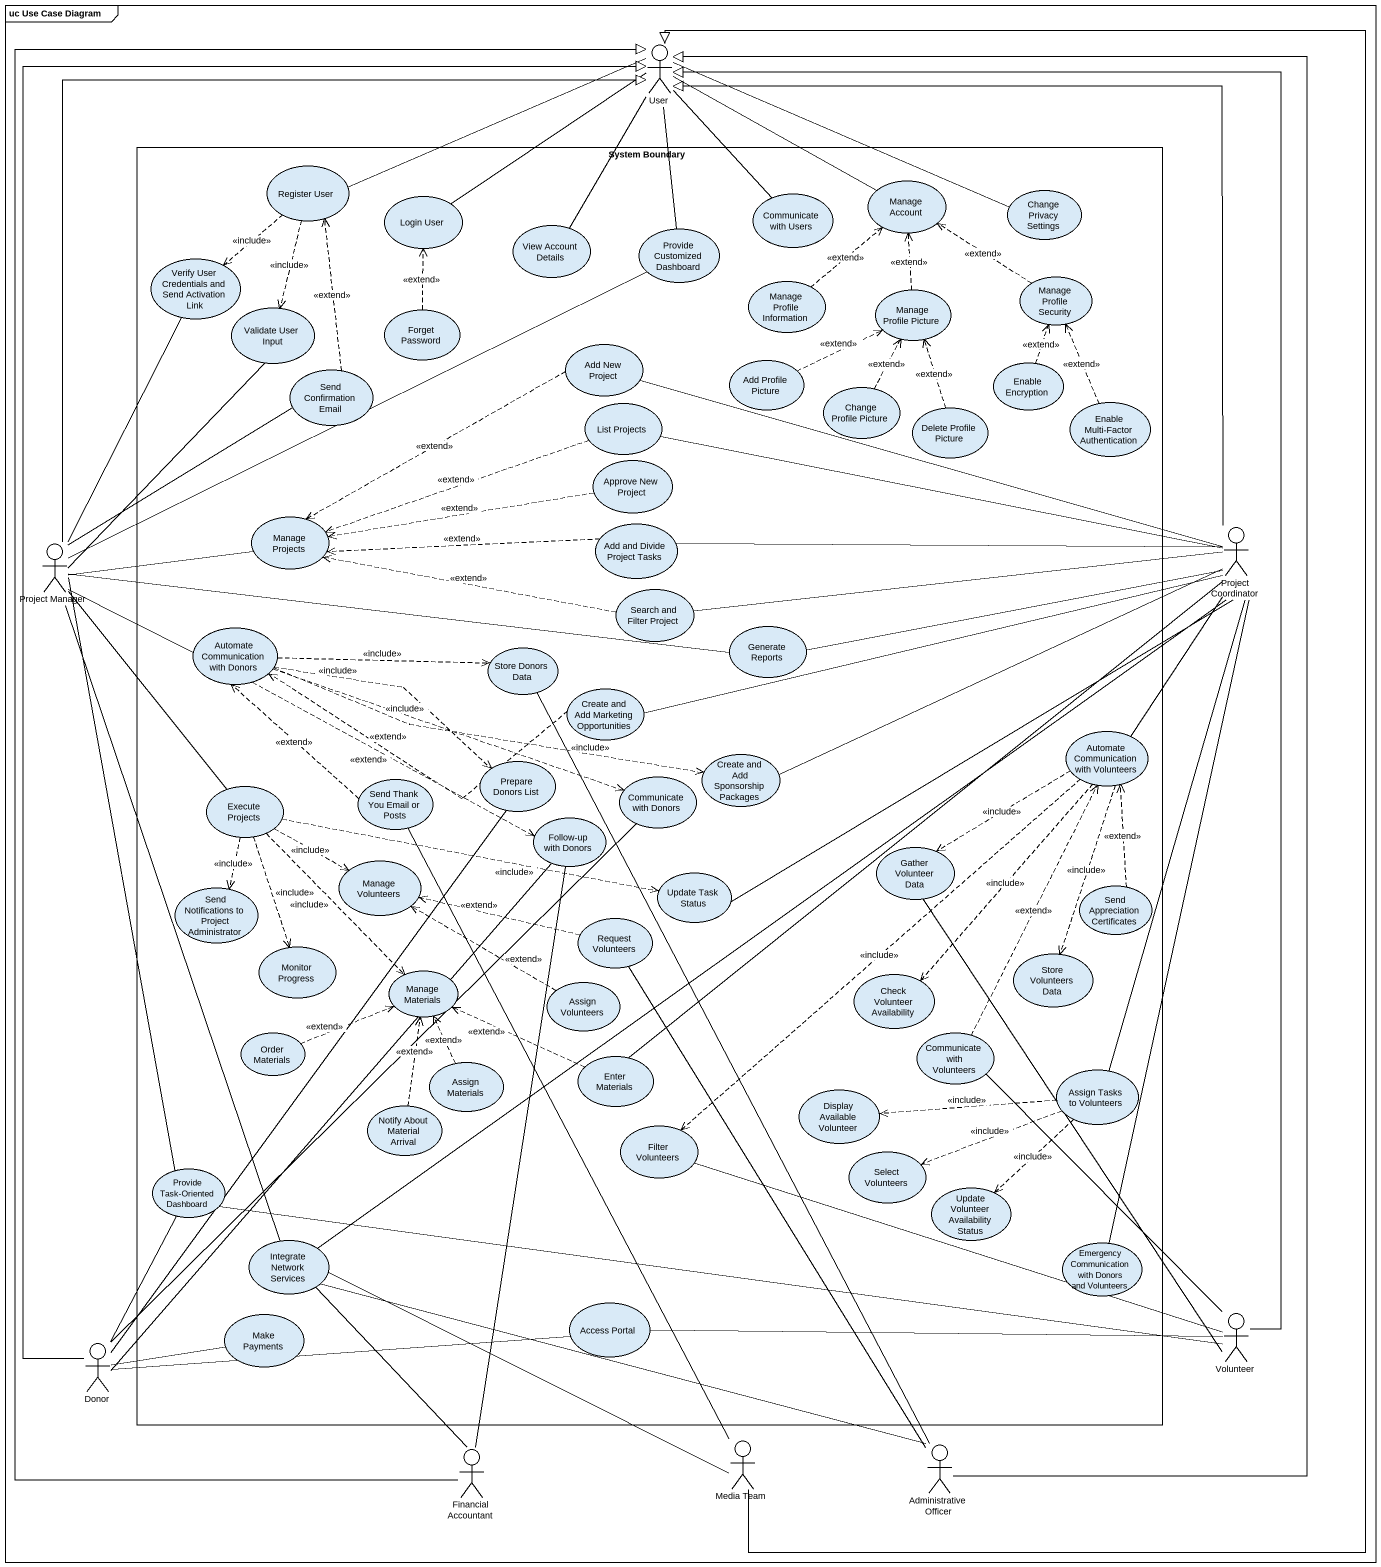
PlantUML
@startuml
mainframe uc Use Case Diagram
actor User
rectangle "System Boundary" as System_Boundary {
  usecase "Register User" as Register_User
  usecase "Login User" as Login_User
  usecase "Communicate with Users" as Communicate_with_Users
  usecase "Manage Account" as Manage_Account
  usecase "Change Privacy Settings" as Change_Privacy_Settings
  usecase "View Account Details" as View_Account_Details
  usecase "Provide Customized Dashboard" as Provide_Customized_Dashboard
  usecase "Verify User Credentials and Send Activation Link" as Verify_User_Credentials_and
  usecase "Manage Profile Security" as Manage_Profile_Security
  usecase "Validate User Input" as Validate_User_Input
  usecase "Forget Password" as Forget_Password
  usecase "Manage Profile Information" as Manage_Profile_Information
  usecase "Manage Profile Picture" as Manage_Profile_Picture
  usecase "Add New Project" as Add_New_Project
  usecase "Send Confirmation Email" as Send_Confirmation_Email
  usecase "Add Profile Picture" as Add_Profile_Picture
  usecase "Change Profile Picture" as Change_Profile_Picture
  usecase "Enable Encryption" as Enable_Encryption
  usecase "List Projects" as List_Projects
  usecase "Delete Profile Picture" as Delete_Profile_Picture
  usecase "Enable Multi-Factor Authentication" as Enable_Multi_Factor
  usecase "Approve New Project" as Approve_New_Project
  usecase "Manage Projects" as Manage_Projects
  usecase "Add and Divide Project Tasks" as Add_and_Divide_Project_Tasks
  usecase "Search and Filter Project" as Search_and_Filter_Project
  usecase "Automate Communication with Donors" as Automate_Communication_with
  usecase "Generate Reports" as Generate_Reports
  usecase "Store Donors Data" as Store_Donors_Data
  usecase "Create and Add Marketing Opportunities" as Create_and_Add_Marketing
  usecase "Automate Communication with Volunteers" as Automate_Communication_with_2
  usecase "Send Thank You Email or Posts" as Send_Thank_You_Email_or
  usecase "Prepare Donors List" as Prepare_Donors_List
  usecase "Communicate with Donors" as Communicate_with_Donors
  usecase "Create and Add Sponsorship Packages" as Create_and_Add_Sponsorship
  usecase "Execute Projects" as Execute_Projects
  usecase "Follow-up with Donors" as Follow_up_with_Donors
  usecase "Manage Volunteers" as Manage_Volunteers
  usecase "Gather Volunteer Data" as Gather_Volunteer_Data
  usecase "Send Notifications to Project Administrator" as Send_Notifications_to
  usecase "Update Task Status" as Update_Task_Status
  usecase "Send Appreciation Certificates" as Send_Appreciation
  usecase "Request Volunteers" as Request_Volunteers
  usecase "Monitor Progress" as Monitor_Progress
  usecase "Manage Materials" as Manage_Materials
  usecase "Check Volunteer Availability" as Check_Volunteer_Availability
  usecase "Store Volunteers Data" as Store_Volunteers_Data
  usecase "Assign Volunteers" as Assign_Volunteers
  usecase "Order Materials" as Order_Materials
  usecase "Communicate with Volunteers" as Communicate_with_Volunteers
  usecase "Assign Materials" as Assign_Materials
  usecase "Enter Materials" as Enter_Materials
  usecase "Display Available Volunteer" as Display_Available_Volunteer
  usecase "Assign Tasks to Volunteers" as Assign_Tasks_to_Volunteers
  usecase "Notify About Material Arrival" as Notify_About_Material
  usecase "Filter Volunteers" as Filter_Volunteers
  usecase "Provide Task-Oriented Dashboard" as Provide_Task_Oriented
  usecase "Select Volunteers" as Select_Volunteers
  usecase "Update Volunteer Availability Status" as Update_Volunteer
  usecase "Integrate Network Services" as Integrate_Network_Services
  usecase "Emergency Communication with Donors and Volunteers" as Emergency_Communication
  usecase "Make Payments" as Make_Payments
  usecase "Access Portal" as Access_Portal
}
actor "Project Manager" as Project_Manager
actor "Project Coordinator" as Project_Coordinator
actor Volunteer
actor Donor
actor "Media Team" as Media_Team
actor "Financial Accountant" as Financial_Accountant
actor "Administrative Officer" as Administrative_Officer
User -left- Register_User
User -left- Login_User
User -- Communicate_with_Users
User -right- Manage_Account
User -right- Change_Privacy_Settings
User -- View_Account_Details
User -- Provide_Customized_Dashboard
Register_User ..> Verify_User_Credentials_and : <<include>>
Register_User ..> Validate_User_Input : <<include>>
Manage_Profile_Security .up.> Manage_Account : <<extend>>
Forget_Password .up.> Login_User : <<extend>>
Manage_Profile_Information .up.> Manage_Account : <<extend>>
Manage_Profile_Picture .up.> Manage_Account : <<extend>>
Add_New_Project .left.> Manage_Projects : <<extend>>
Send_Confirmation_Email .up.> Register_User : <<extend>>
Add_Profile_Picture .right.> Manage_Profile_Picture : <<extend>>
Change_Profile_Picture .up.> Manage_Profile_Picture : <<extend>>
Enable_Encryption .up.> Manage_Profile_Security : <<extend>>
List_Projects .left.> Manage_Projects : <<extend>>
Delete_Profile_Picture .up.> Manage_Profile_Picture : <<extend>>
Enable_Multi_Factor .up.> Manage_Profile_Security : <<extend>>
Approve_New_Project .left.> Manage_Projects : <<extend>>
Project_Manager -up-|> User
Project_Manager -right- Provide_Customized_Dashboard
Project_Manager -up- Verify_User_Credentials_and
Project_Manager -up- Validate_User_Input
Project_Manager -up- Send_Confirmation_Email
Project_Manager -right- Manage_Projects
Project_Manager -right- Automate_Communication_with
Project_Manager -right- Generate_Reports
Project_Manager -- Execute_Projects
Project_Manager -- Provide_Task_Oriented
Project_Manager -- Integrate_Network_Services
Add_and_Divide_Project_Tasks .left.> Manage_Projects : <<extend>>
Project_Coordinator -up-|> User
Project_Coordinator -left- Add_New_Project
Project_Coordinator -left- List_Projects
Project_Coordinator -left- Add_and_Divide_Project_Tasks
Project_Coordinator -left- Search_and_Filter_Project
Project_Coordinator -left- Generate_Reports
Project_Coordinator -left- Create_and_Add_Marketing
Project_Coordinator -- Automate_Communication_with_2
Project_Coordinator -left- Create_and_Add_Sponsorship
Project_Coordinator -- Update_Task_Status
Project_Coordinator -- Enter_Materials
Project_Coordinator -- Assign_Tasks_to_Volunteers
Project_Coordinator -- Integrate_Network_Services
Project_Coordinator -- Emergency_Communication
Search_and_Filter_Project .left.> Manage_Projects : <<extend>>
Automate_Communication_with .right.> Store_Donors_Data : <<include>>
Automate_Communication_with .right.> Prepare_Donors_List : <<include>>
Automate_Communication_with .right.> Communicate_with_Donors : <<include>>
Automate_Communication_with .right.> Create_and_Add_Sponsorship : <<include>>
Automate_Communication_with .right.> Follow_up_with_Donors : <<extend>>
Create_and_Add_Marketing .left.> Automate_Communication_with : <<extend>>
Automate_Communication_with_2 ..> Gather_Volunteer_Data : <<include>>
Automate_Communication_with_2 ..> Check_Volunteer_Availability : <<include>>
Automate_Communication_with_2 ..> Store_Volunteers_Data : <<include>>
Automate_Communication_with_2 ..> Filter_Volunteers : <<include>>
Send_Thank_You_Email_or .up.> Automate_Communication_with : <<extend>>
Execute_Projects .right.> Manage_Volunteers : <<include>>
Execute_Projects ..> Send_Notifications_to : <<include>>
Execute_Projects .right.> Update_Task_Status : <<include>>
Execute_Projects ..> Monitor_Progress : <<include>>
Execute_Projects ..> Manage_Materials : <<include>>
Send_Appreciation .up.> Automate_Communication_with_2 : <<extend>>
Request_Volunteers .left.> Manage_Volunteers : <<extend>>
Assign_Volunteers .left.> Manage_Volunteers : <<extend>>
Order_Materials .right.> Manage_Materials : <<extend>>
Communicate_with_Volunteers .up.> Automate_Communication_with_2 : <<extend>>
Assign_Materials .up.> Manage_Materials : <<extend>>
Enter_Materials .left.> Manage_Materials : <<extend>>
Assign_Tasks_to_Volunteers .left.> Display_Available_Volunteer : <<include>>
Assign_Tasks_to_Volunteers .left.> Select_Volunteers : <<include>>
Assign_Tasks_to_Volunteers ..> Update_Volunteer : <<include>>
Notify_About_Material .up.> Manage_Materials : <<extend>>
Volunteer -up-|> User
Volunteer -up- Gather_Volunteer_Data
Volunteer -up- Communicate_with_Volunteers
Volunteer -left- Filter_Volunteers
Volunteer -left- Provide_Task_Oriented
Volunteer -left- Access_Portal
Donor -up-|> User
Donor -up- Prepare_Donors_List
Donor -up- Communicate_with_Donors
Donor -up- Follow_up_with_Donors
Donor -up- Provide_Task_Oriented
Donor -right- Make_Payments
Donor -right- Access_Portal
Media_Team -up-|> User
Media_Team -up- Send_Thank_You_Email_or
Media_Team -left- Integrate_Network_Services
Financial_Accountant -up-|> User
Financial_Accountant -up- Follow_up_with_Donors
Financial_Accountant -up- Integrate_Network_Services
Administrative_Officer -up-|> User
Administrative_Officer -up- Store_Donors_Data
Administrative_Officer -up- Request_Volunteers
Administrative_Officer -left- Integrate_Network_Services
@enduml
